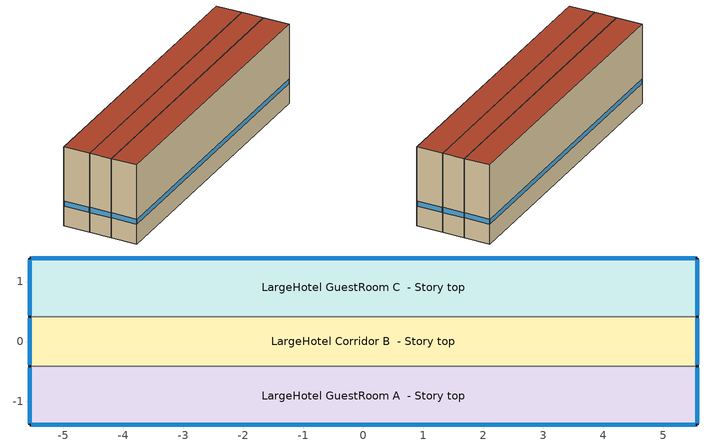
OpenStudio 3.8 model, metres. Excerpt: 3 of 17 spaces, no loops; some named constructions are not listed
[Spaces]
LargeHotel GuestRoom A  - Story top
 floor adiabatic (Typical Interior Floor): -5.56,-1.39 -5.56,-0.41 5.56,-0.41 5.56,-1.39 z6.1
 wall outside: -5.56,-0.41 -5.56,-1.39 5.56,-1.39 5.56,-0.41 z6.1:9.14
 wall to LargeHotel Corridor B  - Story top: 5.56,-0.41 -5.56,-0.41 z6.1:9.14
 window (Window U-1.01 SHGC 0.74): -5.56,-0.44 -5.56,-1.37 / 5.56,-1.37 5.56,-0.44 z6.86:7.05; -5.54,-1.39 5.54,-1.39 z6.86:7.04
 roof outside: 5.56,-1.39 5.56,-0.41 -5.56,-0.41 -5.56,-1.39 z9.14
LargeHotel Corridor B  - Story top
 floor adiabatic (Typical Interior Floor): -5.56,-0.41 -5.56,0.41 5.56,0.41 5.56,-0.41 z6.1
 wall outside: -5.56,0.41 -5.56,-0.41 / 5.56,-0.41 5.56,0.41 z6.1:9.14
 wall to LargeHotel GuestRoom C  - Story top: 5.56,0.41 -5.56,0.41 z6.1:9.14
 window (Window U-1.01 SHGC 0.74): -5.56,0.39 -5.56,-0.39 / 5.56,-0.39 5.56,0.39 z6.86:7.05
 roof outside: 5.56,-0.41 5.56,0.41 -5.56,0.41 -5.56,-0.41 z9.14
LargeHotel GuestRoom C  - Story top
 floor adiabatic (Typical Interior Floor): -5.56,0.41 -5.56,1.39 5.56,1.39 5.56,0.41 z6.1
 wall outside: 5.56,0.41 5.56,1.39 -5.56,1.39 -5.56,0.41 z6.1:9.14
 window (Window U-1.01 SHGC 0.74): -5.56,1.37 -5.56,0.44 / 5.56,0.44 5.56,1.37 z6.86:7.05; 5.54,1.39 -5.54,1.39 z6.86:7.04
 roof outside: 5.56,0.41 5.56,1.39 -5.56,1.39 -5.56,0.41 z9.14
[Schedule:Ruleset]
Name | Default Day Schedule | Summer Design Day Schedule | Winter Design Day Schedule
Clothing Schedule | Clothing Schedule Default Winter Clothes
LargeHotel Common Occ | LargeHotel Common Occ Default | LargeHotel Common Occ Summer Design Day | LargeHotel Common Occ Winter Design Day
LargeHotel Activity | LargeHotel Activity Default | LargeHotel Activity Summer Design Day | LargeHotel Activity Winter Design Day
LargeHotel Bldg Light | LargeHotel Bldg Light Default | LargeHotel Bldg Light Summer Design Day | LargeHotel Bldg Light Winter Design Day
LargeHotel Kitchen_Elec_Equip_SCH | LargeHotel Kitchen_Elec_Equip_SCH Default | LargeHotel Kitchen_Elec_Equip_SCH Summer Design Day | LargeHotel Kitchen_Elec_Equip_SCH Winter Design Day
LargeHotel Bldg Equip | LargeHotel Bldg Equip Default | LargeHotel Bldg Equip Summer Design Day | LargeHotel Bldg Equip Winter Design Day
LargeHotel GuestRoom Occ | LargeHotel GuestRoom Occ Default | LargeHotel GuestRoom Occ Summer Design Day | LargeHotel GuestRoom Occ Winter Design Day
HotelLarge BLDG_LIGHT_GUESTROOM_SCH_2013 | HotelLarge BLDG_LIGHT_GUESTROOM_SCH_2013 Default | HotelLarge BLDG_LIGHT_GUESTROOM_SCH_2013 Summer Design Day | HotelLarge BLDG_LIGHT_GUESTROOM_SCH_2013 Winter Design Day
LargeHotel GuestRoom Equip | LargeHotel GuestRoom Equip Default | LargeHotel GuestRoom Equip Summer Design Day | LargeHotel GuestRoom Equip Winter Design Day
LargeHotel Kitchen Gas | LargeHotel Kitchen Gas Default | LargeHotel Kitchen Gas Summer Design Day | LargeHotel Kitchen Gas Winter Design Day
LargeHotel LaundryRoom Equip | LargeHotel LaundryRoom Equip Default | LargeHotel LaundryRoom Equip Summer Design Day | LargeHotel LaundryRoom Equip Winter Design Day
LargeHotel LaundryRoom Gas | LargeHotel LaundryRoom Gas Default | LargeHotel LaundryRoom Gas Summer Design Day | LargeHotel LaundryRoom Gas Winter Design Day
LargeHotel ClgSetp | LargeHotel ClgSetp Default | LargeHotel ClgSetp Summer Design Day | LargeHotel ClgSetp Winter Design Day
LargeHotel Corridor HtgSetp | LargeHotel Corridor HtgSetp Default | LargeHotel Corridor HtgSetp Summer Design Day | LargeHotel Corridor HtgSetp Winter Design Day
LargeHotel Corridor ClgSetp | LargeHotel Corridor ClgSetp Default | LargeHotel Corridor ClgSetp Summer Design Day | LargeHotel Corridor ClgSetp Winter Design Day
LargeHotel GuestRoom HtgSetp | LargeHotel GuestRoom HtgSetp Default | LargeHotel GuestRoom HtgSetp Summer Design Day | LargeHotel GuestRoom HtgSetp Winter Design Day
LargeHotel GuestRoom ClgSetp | LargeHotel GuestRoom ClgSetp Default | LargeHotel GuestRoom ClgSetp Summer Design Day | LargeHotel GuestRoom ClgSetp Winter Design Day
LargeHotel Kitchen HtgSetp | LargeHotel Kitchen HtgSetp Default | LargeHotel Kitchen HtgSetp Summer Design Day | LargeHotel Kitchen HtgSetp Winter Design Day
LargeHotel Kitchen ClgSetp | LargeHotel Kitchen ClgSetp Default | LargeHotel Kitchen ClgSetp Summer Design Day | LargeHotel Kitchen ClgSetp Winter Design Day
[Schedule:Day]
Clothing Schedule Default Winter Clothes; Schedule Day 73; Schedule Day 74: 24, 0, 1
Clothing Schedule Summer Clothes: 24, 0, 0.5
Air Velocity Schedule Default: 24, 0, 0.2
Work Efficiency Schedule Default; Infiltration HVAC Off Schedule Schedule Day 0 1; Infiltration HVAC Off Schedule Schedule Day 2: 24, 0, 0
LargeHotel Common Occ Default: No, 1, 0, 0.2, 1, 15, 0.1875, 1, 30, 0.175, 1, 45, 0.1625, 2, 0, 0.15, 2, 15, 0.1375, 2, 30, 0.125, 2, 45, 0.1125, 3, 0, 0.1, 8, 0, 0.1, 8, 15, 0.15, 8, 30, 0.2, 8, 45, 0.25, 9, 0, 0.3, 9, 15, 0.4, 9, 30, 0.5, 9, 45, 0.6, 10, 0, 0.7, 11, 30, 0.7, 11, 45, 0.670588, 12, 0, 0.641176, 12, 15, 0.611765, 12, 30, 0.582353, 12, 45, 0.552941, 13, 0, 0.523529, 13, 15, 0.494118, 13, 30, 0.464706, 13, 45, 0.435294, 14, 0, 0.405882, 14, 15, 0.376471, 14, 30, 0.347059, 14, 45, 0.317647, 15, 0, 0.288235, 15, 15, 0.258824, 15, 30, 0.229412, 15, 45, 0.2, 19, 0, 0.2, 19, 15, 0.225, 19, 30, 0.25, 19, 45, 0.275, 20, 0, 0.3, 20, 15, 0.325, 20, 30, 0.35, 20, 45, 0.375, 21, 0, 0.4, 21, 15, 0.375, 21, 30, 0.35, 21, 45, 0.325, 22, 0, 0.3, 22, 15, 0.275, 22, 30, 0.25, 22, 45, 0.225, 23, 0, 0.2, 24, 0, 0.2
LargeHotel Common Occ Summer Design Day; LargeHotel Bldg Light Summer Design Day; LargeHotel Bldg Equip Summer Design Day; LargeHotel GuestRoom Occ Summer Design Day; HotelLarge BLDG_LIGHT_GUESTROOM_SCH_2013 Summer Design Day; LargeHotel GuestRoom Equip Summer Design Day; LargeHotel LaundryRoom Equip Summer Design Day; LargeHotel LaundryRoom Gas Summer Design Day: No, 24, 0, 1
LargeHotel Common Occ Winter Design Day; LargeHotel Bldg Light Winter Design Day; LargeHotel Kitchen_Elec_Equip_SCH Winter Design Day; LargeHotel Bldg Equip Winter Design Day; LargeHotel GuestRoom Occ Winter Design Day; HotelLarge BLDG_LIGHT_GUESTROOM_SCH_2013 Winter Design Day; LargeHotel GuestRoom Equip Winter Design Day; LargeHotel Kitchen Gas Winter Design Day; LargeHotel LaundryRoom Equip Winter Design Day; LargeHotel LaundryRoom Gas Winter Design Day: No, 24, 0, 0
LargeHotel Activity Default: No, 3, 30, 120, 24, 0, 120
LargeHotel Activity Winter Design Day; LargeHotel Activity Summer Design Day: No, 24, 0, 120
LargeHotel Bldg Light Default: No, 0, 15, 0.875, 0, 30, 0.9, 0, 45, 0.875, 1, 0, 0.85, 1, 15, 0.825, 1, 30, 0.8, 1, 45, 0.75, 2, 0, 0.7, 2, 15, 0.65, 2, 30, 0.6, 2, 45, 0.45, 3, 0, 0.3, 3, 15, 0.275, 3, 30, 0.25, 3, 45, 0.225, 4, 0, 0.2, 4, 15, 0.1875, 4, 30, 0.175, 4, 45, 0.1625, 5, 0, 0.15, 5, 15, 0.1375, 5, 30, 0.125, 5, 45, 0.1125, 6, 0, 0.1, 8, 0, 0.1, 8, 15, 0.125, 8, 30, 0.15, 8, 45, 0.175, 9, 0, 0.2, 9, 15, 0.25, 9, 30, 0.3, 9, 45, 0.35, 10, 0, 0.4, 10, 15, 0.425, 10, 30, 0.45, 10, 45, 0.475, 11, 0, 0.5, 11, 15, 0.48, 11, 30, 0.46, 11, 45, 0.44, 12, 0, 0.42, 12, 15, 0.4, 12, 45, 0.4, 13, 0, 0.38125, 13, 15, 0.3625, 13, 30, 0.34375, 13, 45, 0.325, 14, 0, 0.30625, 14, 15, 0.2875, 14, 30, 0.26875, 14, 45, 0.25, 21, 30, 0.25, 21, 45, 0.3375, 22, 0, 0.425, 22, 15, 0.5125, 22, 30, 0.6, 22, 45, 0.65, 23, 0, 0.7, 23, 15, 0.75, 23, 30, 0.8, 23, 45, 0.825, 24, 0, 0.85
LargeHotel Bldg Light Sat Day: No, 0, 15, 0.675, 0, 30, 0.65, 0, 45, 0.625, 1, 0, 0.6, 1, 15, 0.525, 1, 30, 0.45, 1, 45, 0.375, 2, 0, 0.3, 2, 15, 0.275, 2, 30, 0.25, 2, 45, 0.225, 3, 0, 0.2, 3, 30, 0.2, 3, 45, 0.1875, 4, 0, 0.175, 4, 15, 0.1625, 4, 30, 0.15, 4, 45, 0.1375, 5, 0, 0.125, 5, 15, 0.1125, 5, 30, 0.1, 5, 45, 0.25, 6, 0, 0.3375, 6, 15, 0.425, 6, 30, 0.5125, 6, 45, 0.6, 7, 0, 0.625, 7, 15, 0.65, 7, 30, 0.1, 7, 45, 0.125, 8, 0, 0.15, 8, 15, 0.175, 8, 30, 0.2, 8, 45, 0.225, 9, 0, 0.25, 9, 15, 0.275, 9, 30, 0.3, 9, 45, 0.303704, 10, 0, 0.307407, 10, 15, 0.311111, 10, 30, 0.314815, 10, 45, 0.318519, 11, 0, 0.322222, 11, 15, 0.325926, 11, 30, 0.32963, 11, 45, 0.333333, 12, 0, 0.337037, 12, 15, 0.340741, 12, 30, 0.344444, 12, 45, 0.348148, 13, 0, 0.351852, 13, 15, 0.355556, 13, 30, 0.359259, 13, 45, 0.362963, 14, 0, 0.366667, 14, 15, 0.37037, 14, 30, 0.374074, 14, 45, 0.377778, 15, 0, 0.381481, 15, 15, 0.385185, 15, 30, 0.388889, 15, 45, 0.392593, 16, 0, 0.396296, 16, 15, 0.4, 21, 45, 0.4, 22, 0, 0.375, 22, 15, 0.35, 22, 30, 0.325, 22, 45, 0.3, 23, 0, 0.2875, 23, 15, 0.275, 23, 30, 0.2625, 23, 45, 0.25, 24, 0, 0.25
LargeHotel Bldg Light Sun Day: No, 0, 15, 0.575, 0, 30, 0.55, 0, 45, 0.525, 1, 0, 0.5, 1, 15, 0.45, 1, 30, 0.4, 1, 45, 0.35, 2, 0, 0.3, 2, 15, 0.221951, 2, 30, 0.22439, 2, 45, 0.226829, 3, 0, 0.229268, 3, 15, 0.231707, 3, 30, 0.3, 3, 45, 0.2875, 4, 0, 0.275, 4, 15, 0.2625, 4, 30, 0.25, 4, 45, 0.2375, 5, 0, 0.225, 5, 15, 0.2125, 5, 30, 0.2, 5, 45, 0.256098, 6, 0, 0.258537, 6, 15, 0.260976, 6, 30, 0.263415, 6, 45, 0.265854, 7, 0, 0.268293, 7, 15, 0.270732, 7, 30, 0.273171, 7, 45, 0.27561, 8, 0, 0.2, 8, 15, 0.225, 8, 30, 0.25, 8, 45, 0.275, 9, 0, 0.3, 9, 15, 0.304348, 9, 30, 0.308696, 9, 45, 0.313043, 10, 0, 0.317391, 10, 15, 0.321739, 10, 30, 0.326087, 10, 45, 0.330435, 11, 0, 0.334783, 11, 15, 0.33913, 11, 30, 0.343478, 11, 45, 0.347826, 12, 0, 0.352174, 12, 15, 0.356522, 12, 30, 0.36087, 12, 45, 0.365217, 13, 0, 0.369565, 13, 15, 0.373913, 13, 30, 0.378261, 13, 45, 0.382609, 14, 0, 0.386957, 14, 15, 0.391304, 14, 30, 0.395652, 14, 45, 0.4, 15, 0, 0.346341, 15, 15, 0.4, 15, 30, 0.396429, 15, 45, 0.392857, 16, 0, 0.389286, 16, 15, 0.385714, 16, 30, 0.382143, 16, 45, 0.378571, 17, 0, 0.375, 17, 15, 0.371429, 17, 30, 0.367857, 17, 45, 0.364286, 18, 0, 0.360714, 18, 15, 0.357143, 18, 30, 0.353571, 18, 45, 0.35, 19, 0, 0.346429, 19, 15, 0.342857, 19, 30, 0.339286, 19, 45, 0.335714, 20, 0, 0.332143, 20, 15, 0.328571, 20, 30, 0.325, 20, 45, 0.321429, 21, 0, 0.317857, 21, 15, 0.314286, 21, 30, 0.310714, 21, 45, 0.307143, 22, 0, 0.303571, 22, 15, 0.3, 22, 30, 0.419512, 22, 45, 0.421951, 23, 0, 0.42439, 23, 15, 0.3, 23, 30, 0.429268, 23, 45, 0.431707, 24, 0, 0.434146
LargeHotel Kitchen_Elec_Equip_SCH Default: No, 0, 15, 0.258333, 0, 30, 0.25, 2, 0, 0.25, 2, 15, 0.239286, 2, 30, 0.228571, 2, 45, 0.217857, 3, 0, 0.207143, 3, 15, 0.196429, 3, 30, 0.185714, 3, 45, 0.175, 4, 0, 0.164286, 4, 15, 0.153571, 4, 30, 0.142857, 4, 45, 0.132143, 5, 0, 0.121429, 5, 15, 0.110714, 5, 30, 0.1, 9, 0, 0.1, 9, 15, 0.1375, 9, 30, 0.175, 9, 45, 0.2125, 10, 0, 0.25, 10, 15, 0.275, 10, 30, 0.3, 10, 45, 0.325, 11, 0, 0.35, 12, 15, 0.35, 12, 30, 0.325, 12, 45, 0.3, 13, 0, 0.275, 13, 15, 0.25, 13, 30, 0.275, 13, 45, 0.3, 14, 0, 0.325, 14, 15, 0.35, 15, 15, 0.35, 15, 30, 0.341667, 15, 45, 0.333333, 16, 0, 0.325, 16, 15, 0.316667, 16, 30, 0.308333, 16, 45, 0.3, 17, 0, 0.291667, 17, 15, 0.283333, 17, 30, 0.275, 17, 45, 0.266667, 18, 0, 0.258333, 18, 15, 0.25, 18, 30, 0.257692, 18, 45, 0.265385, 19, 0, 0.273077, 19, 15, 0.280769, 19, 30, 0.288462, 19, 45, 0.296154, 20, 0, 0.303846, 20, 15, 0.311538, 20, 30, 0.319231, 20, 45, 0.326923, 21, 0, 0.334615, 21, 15, 0.342308, 21, 30, 0.35, 21, 45, 0.341667, 22, 0, 0.333333, 22, 15, 0.325, 22, 30, 0.316667, 22, 45, 0.308333, 23, 0, 0.3, 23, 15, 0.291667, 23, 30, 0.283333, 23, 45, 0.275, 24, 0, 0.266667
LargeHotel Kitchen_Elec_Equip_SCH Summer Design Day: No, 24, 0, 0.35
LargeHotel Infil Quarter On Default; LargeHotel Infil Quarter On Winter Design Day; LargeHotel Infil Quarter On Summer Design Day; LargeHotel Kitchen Gas Summer Design Day: No, 24, 0, 0.25
LargeHotel Bldg Equip Default: No, 0, 15, 0.9375, 0, 30, 0.95, 0, 45, 0.9375, 1, 0, 0.925, 1, 15, 0.9125, 1, 30, 0.9, 1, 45, 0.85, 2, 0, 0.8, 2, 15, 0.75, 2, 30, 0.7, 2, 45, 0.55, 3, 0, 0.4, 3, 15, 0.375, 3, 30, 0.35, 3, 45, 0.325, 4, 0, 0.3, 4, 15, 0.2875, 4, 30, 0.275, 4, 45, 0.2625, 5, 0, 0.25, 5, 15, 0.2375, 5, 30, 0.225, 5, 45, 0.2125, 6, 0, 0.2, 8, 0, 0.2, 8, 15, 0.225, 8, 30, 0.25, 8, 45, 0.275, 9, 0, 0.3, 9, 15, 0.35, 9, 30, 0.4, 9, 45, 0.45, 10, 0, 0.5, 10, 15, 0.525, 10, 30, 0.55, 10, 45, 0.575, 11, 0, 0.6, 11, 15, 0.58, 11, 30, 0.56, 11, 45, 0.54, 12, 0, 0.52, 12, 15, 0.5, 12, 45, 0.5, 13, 0, 0.48125, 13, 15, 0.4625, 13, 30, 0.44375, 13, 45, 0.425, 14, 0, 0.40625, 14, 15, 0.3875, 14, 30, 0.36875, 14, 45, 0.35, 21, 30, 0.35, 21, 45, 0.4375, 22, 0, 0.525, 22, 15, 0.6125, 22, 30, 0.7, 22, 45, 0.75, 23, 0, 0.8, 23, 15, 0.85, 23, 30, 0.9, 23, 45, 0.9125, 24, 0, 0.925
LargeHotel Bldg Equip Sat Day: No, 0, 15, 0.775, 0, 30, 0.75, 0, 45, 0.725, 1, 0, 0.7, 1, 15, 0.625, 1, 30, 0.55, 1, 45, 0.475, 2, 0, 0.4, 2, 15, 0.375, 2, 30, 0.35, 2, 45, 0.325, 3, 0, 0.3, 3, 30, 0.3, 3, 45, 0.2875, 4, 0, 0.275, 4, 15, 0.2625, 4, 30, 0.25, 4, 45, 0.2375, 5, 0, 0.225, 5, 15, 0.2125, 5, 30, 0.2, 5, 45, 0.35, 6, 0, 0.4375, 6, 15, 0.525, 6, 30, 0.6125, 6, 45, 0.7, 7, 0, 0.725, 7, 15, 0.75, 7, 30, 0.2, 7, 45, 0.225, 8, 0, 0.25, 8, 15, 0.275, 8, 30, 0.3, 8, 45, 0.325, 9, 0, 0.35, 9, 15, 0.375, 9, 30, 0.4, 9, 45, 0.403704, 10, 0, 0.407407, 10, 15, 0.411111, 10, 30, 0.414815, 10, 45, 0.418519, 11, 0, 0.422222, 11, 15, 0.425926, 11, 30, 0.42963, 11, 45, 0.433333, 12, 0, 0.437037, 12, 15, 0.440741, 12, 30, 0.444444, 12, 45, 0.448148, 13, 0, 0.451852, 13, 15, 0.455556, 13, 30, 0.459259, 13, 45, 0.462963, 14, 0, 0.466667, 14, 15, 0.47037, 14, 30, 0.474074, 14, 45, 0.477778, 15, 0, 0.481481, 15, 15, 0.485185, 15, 30, 0.488889, 15, 45, 0.492593, 16, 0, 0.496296, 16, 15, 0.5, 21, 45, 0.5, 22, 0, 0.475, 22, 15, 0.45, 22, 30, 0.425, 22, 45, 0.4, 23, 0, 0.3875, 23, 15, 0.375, 23, 30, 0.3625, 23, 45, 0.35, 24, 0, 0.35
LargeHotel Bldg Equip Sun Day: No, 0, 15, 0.675, 0, 30, 0.65, 0, 45, 0.625, 1, 0, 0.6, 1, 15, 0.55, 1, 30, 0.5, 1, 45, 0.45, 2, 0, 0.4, 2, 15, 0.321951, 2, 30, 0.32439, 2, 45, 0.326829, 3, 0, 0.329268, 3, 15, 0.331707, 3, 30, 0.4, 3, 45, 0.3875, 4, 0, 0.375, 4, 15, 0.3625, 4, 30, 0.35, 4, 45, 0.3375, 5, 0, 0.325, 5, 15, 0.3125, 5, 30, 0.3, 5, 45, 0.356098, 6, 0, 0.358537, 6, 15, 0.360976, 6, 30, 0.363415, 6, 45, 0.365854, 7, 0, 0.368293, 7, 15, 0.370732, 7, 30, 0.373171, 7, 45, 0.37561, 8, 0, 0.3, 8, 15, 0.325, 8, 30, 0.35, 8, 45, 0.375, 9, 0, 0.4, 9, 15, 0.404348, 9, 30, 0.408696, 9, 45, 0.413043, 10, 0, 0.417391, 10, 15, 0.421739, 10, 30, 0.426087, 10, 45, 0.430435, 11, 0, 0.434783, 11, 15, 0.43913, 11, 30, 0.443478, 11, 45, 0.447826, 12, 0, 0.452174, 12, 15, 0.456522, 12, 30, 0.46087, 12, 45, 0.465217, 13, 0, 0.469565, 13, 15, 0.473913, 13, 30, 0.478261, 13, 45, 0.482609, 14, 0, 0.486957, 14, 15, 0.491304, 14, 30, 0.495652, 14, 45, 0.5, 15, 0, 0.446341, 15, 15, 0.5, 15, 30, 0.496429, 15, 45, 0.492857, 16, 0, 0.489286, 16, 15, 0.485714, 16, 30, 0.482143, 16, 45, 0.478571, 17, 0, 0.475, 17, 15, 0.471429, 17, 30, 0.467857, 17, 45, 0.464286, 18, 0, 0.460714, 18, 15, 0.457143, 18, 30, 0.453571, 18, 45, 0.45, 19, 0, 0.446429, 19, 15, 0.442857, 19, 30, 0.439286, 19, 45, 0.435714, 20, 0, 0.432143, 20, 15, 0.428571, 20, 30, 0.425, 20, 45, 0.421429, 21, 0, 0.417857, 21, 15, 0.414286, 21, 30, 0.410714, 21, 45, 0.407143, 22, 0, 0.403571, 22, 15, 0.4, 22, 30, 0.519512, 22, 45, 0.521951, 23, 0, 0.52439, 23, 15, 0.4, 23, 30, 0.529268, 23, 45, 0.531707, 24, 0, 0.534146
LargeHotel GuestRoom Occ Default: No, 0, 30, 0.5, 0, 45, 0.52, 1, 0, 0.54, 1, 15, 0.56, 1, 30, 0.58, 1, 45, 0.5975, 2, 0, 0.615, 2, 15, 0.6325, 2, 30, 0.65, 9, 0, 0.65, 9, 15, 0.6125, 9, 30, 0.575, 9, 45, 0.5375, 10, 0, 0.5, 10, 15, 0.445, 10, 30, 0.39, 10, 45, 0.335, 11, 0, 0.28, 11, 30, 0.28, 11, 45, 0.263333, 12, 0, 0.246667, 12, 15, 0.23, 12, 30, 0.213333, 12, 45, 0.196667, 13, 0, 0.18, 13, 15, 0.163333, 13, 30, 0.146667, 13, 45, 0.13, 18, 15, 0.13, 18, 30, 0.144, 18, 45, 0.158, 19, 0, 0.172, 19, 15, 0.186, 19, 30, 0.2, 19, 45, 0.2375, 20, 0, 0.275, 20, 15, 0.3125, 20, 30, 0.35, 22, 0, 0.35, 22, 15, 0.36875, 22, 30, 0.3875, 22, 45, 0.40625, 23, 0, 0.425, 23, 15, 0.44375, 23, 30, 0.4625, 23, 45, 0.48125, 24, 0, 0.5
HotelLarge BLDG_LIGHT_GUESTROOM_SCH_2013 Default: No, 0, 15, 0.7775, 0, 30, 0.8, 0, 45, 0.7775, 1, 0, 0.755, 1, 15, 0.7325, 1, 30, 0.71, 1, 45, 0.6675, 2, 0, 0.625, 2, 15, 0.5825, 2, 30, 0.54, 2, 45, 0.4, 3, 0, 0.26, 3, 15, 0.2225, 3, 30, 0.185, 3, 45, 0.1475, 4, 0, 0.11, 4, 15, 0.105, 4, 30, 0.1, 4, 45, 0.095, 5, 0, 0.09, 5, 15, 0.0825, 5, 30, 0.075, 5, 45, 0.0675, 6, 0, 0.06, 8, 0, 0.06, 8, 15, 0.0725, 8, 30, 0.085, 8, 45, 0.0975, 9, 0, 0.11, 9, 15, 0.17, 9, 30, 0.23, 9, 45, 0.29, 10, 0, 0.35, 10, 15, 0.375, 10, 30, 0.4, 10, 45, 0.425, 11, 0, 0.45, 11, 15, 0.43, 11, 30, 0.41, 11, 45, 0.39, 12, 0, 0.37, 12, 15, 0.35, 12, 45, 0.35, 13, 0, 0.3125, 13, 15, 0.275, 13, 30, 0.2375, 13, 45, 0.2, 14, 0, 0.1625, 14, 15, 0.125, 14, 30, 0.0875, 14, 45, 0.05, 19, 30, 0.05, 19, 45, 0.0535, 20, 0, 0.057, 20, 15, 0.0605, 20, 30, 0.064, 20, 45, 0.0655, 21, 0, 0.067, 21, 15, 0.0685, 21, 30, 0.07, 21, 45, 0.1875, 22, 0, 0.305, 22, 15, 0.4225, 22, 30, 0.54, 22, 45, 0.5825, 23, 0, 0.625, 23, 15, 0.6675, 23, 30, 0.71, 23, 45, 0.7325, 24, 0, 0.755
LargeHotel GuestRoom Equip Default: No, 0, 15, 0.6175, 0, 30, 0.66, 0, 45, 0.67, 1, 0, 0.68, 1, 15, 0.69, 1, 30, 0.7, 1, 45, 0.6125, 2, 0, 0.525, 2, 15, 0.4375, 2, 30, 0.35, 2, 45, 0.275, 3, 0, 0.2, 9, 0, 0.2, 9, 15, 0.305, 9, 30, 0.41, 9, 45, 0.515, 10, 0, 0.62, 10, 15, 0.69, 10, 30, 0.76, 10, 45, 0.83, 11, 0, 0.9, 11, 15, 0.806, 11, 30, 0.712, 11, 45, 0.618, 12, 0, 0.524, 12, 15, 0.43, 12, 45, 0.43, 13, 0, 0.40875, 13, 15, 0.3875, 13, 30, 0.36625, 13, 45, 0.345, 14, 0, 0.32375, 14, 15, 0.3025, 14, 30, 0.28125, 14, 45, 0.26, 20, 0, 0.26, 20, 15, 0.29125, 20, 30, 0.3225, 20, 45, 0.35375, 21, 0, 0.385, 21, 15, 0.41625, 21, 30, 0.4475, 21, 45, 0.47875, 22, 0, 0.51, 22, 30, 0.51, 22, 45, 0.505, 23, 0, 0.5, 23, 15, 0.495, 23, 30, 0.49, 23, 45, 0.5325, 24, 0, 0.575
LargeHotel Kitchen Gas Default: No, 0, 30, 0.2, 0, 45, 0.1875, 1, 0, 0.175, 1, 15, 0.1625, 1, 30, 0.15, 1, 45, 0.1375, 2, 0, 0.125, 2, 15, 0.1125, 2, 30, 0.1, 2, 45, 0.075, 3, 0, 0.05, 3, 15, 0.0425, 3, 30, 0.035, 3, 45, 0.0275, 4, 0, 0.02, 8, 0, 0.02, 8, 15, 0.0275, 8, 30, 0.035, 8, 45, 0.0425, 9, 0, 0.05, 9, 15, 0.0625, 9, 30, 0.075, 9, 45, 0.0875, 10, 0, 0.1, 10, 15, 0.1125, 10, 30, 0.125, 10, 45, 0.1375, 11, 0, 0.15, 11, 15, 0.16, 11, 30, 0.17, 11, 45, 0.18, 12, 0, 0.19, 12, 15, 0.2, 12, 30, 0.1875, 12, 45, 0.175, 13, 0, 0.1625, 13, 15, 0.15, 13, 30, 0.175, 13, 45, 0.2, 14, 0, 0.225, 14, 15, 0.25, 16, 15, 0.25, 16, 30, 0.2375, 16, 45, 0.225, 17, 0, 0.2125, 17, 15, 0.2, 17, 30, 0.1875, 17, 45, 0.175, 18, 0, 0.1625, 18, 15, 0.15, 18, 30, 0.16, 18, 45, 0.17, 19, 0, 0.18, 19, 15, 0.19, 19, 30, 0.2, 19, 45, 0.225, 20, 0, 0.25, 20, 15, 0.275, 20, 30, 0.3, 22, 0, 0.3, 22, 15, 0.2875, 22, 30, 0.275, 22, 45, 0.2625, 23, 0, 0.25, 23, 15, 0.2375, 23, 30, 0.225, 23, 45, 0.2125, 24, 0, 0.2
LargeHotel Kitchen Gas Default|Sun Day; LargeHotel Kitchen Gas Default 1: No, 0, 15, 0.1375, 0, 30, 0.125, 0, 45, 0.1125, 1, 0, 0.1, 1, 15, 0.0875, 1, 30, 0.075, 1, 45, 0.0625, 2, 0, 0.05, 2, 15, 0.0425, 2, 30, 0.035, 2, 45, 0.0275, 3, 0, 0.02, 6, 0, 0.3, 7, 0, 0.02, 7, 15, 0.0275, 7, 30, 0.035, 7, 45, 0.0425, 8, 0, 0.05, 8, 15, 0.0625, 8, 30, 0.075, 8, 45, 0.0875, 9, 0, 0.1, 9, 15, 0.102174, 9, 30, 0.104348, 9, 45, 0.106522, 10, 0, 0.108696, 10, 15, 0.11087, 10, 30, 0.113043, 10, 45, 0.115217, 11, 0, 0.117391, 11, 15, 0.119565, 11, 30, 0.121739, 11, 45, 0.123913, 12, 0, 0.126087, 12, 15, 0.128261, 12, 30, 0.130435, 12, 45, 0.132609, 13, 0, 0.134783, 13, 15, 0.136957, 13, 30, 0.13913, 13, 45, 0.141304, 14, 0, 0.143478, 14, 15, 0.145652, 14, 30, 0.147826, 14, 45, 0.15, 15, 0, 0.1625, 15, 15, 0.175, 15, 30, 0.1875, 15, 45, 0.2, 16, 0, 0.197917, 16, 15, 0.195833, 16, 30, 0.19375, 16, 45, 0.191667, 17, 0, 0.189583, 17, 15, 0.1875, 17, 30, 0.185417, 17, 45, 0.183333, 18, 0, 0.18125, 18, 15, 0.179167, 18, 30, 0.177083, 18, 45, 0.175, 19, 0, 0.172917, 19, 15, 0.170833, 19, 30, 0.16875, 19, 45, 0.166667, 20, 0, 0.164583, 20, 15, 0.1625, 20, 30, 0.160417, 20, 45, 0.158333, 21, 0, 0.15625, 21, 15, 0.154167, 21, 30, 0.152083, 21, 45, 0.15, 22, 0, 0.175, 22, 15, 0.2, 22, 30, 0.225, 22, 45, 0.25, 24, 0, 0.25
LargeHotel LaundryRoom Equip Default: No, 11, 30, 0, 20, 0, 1, 24, 0, 0
LargeHotel LaundryRoom Gas Default: No, 12, 45, 0, 21, 0, 1, 24, 0, 0
Schedule Day 27; Schedule Day 28: 0, 15, 0.00046053, 0, 30, 0.00030702, 0, 45, 0.00015351, 1, 0, 0, 1, 15, 0.000289361, 1, 30, 0.00028697, 1, 45, 0.000284578, 2, 0, 0.000282187, 2, 15, 0.000279795, 2, 30, 0.000277404, 2, 45, 0.000275013, 3, 0, 0.000272621, 3, 15, 0.00027023, 3, 30, 0.000267838, 3, 45, 0.000265447, 4, 0, 0.000263056, 4, 15, 0.000260664, 4, 30, 0.000258273, 4, 45, 0.000255881, 5, 0, 0.00025349, 5, 15, 0.000251099, 5, 30, 0.000248707, 5, 45, 0.000246316, 6, 0, 0.000243924, 6, 15, 0.000241533, 6, 30, 0.000239141, 6, 45, 0.00023675, 7, 0, 0, 7, 15, 0.000269355, 7, 30, 0.00053871, 7, 45, 0.000808065, 8, 0, 0.00107742, 8, 15, 0.00138193, 8, 30, 0.00168644, 8, 45, 0.00199095, 9, 0, 0.00229546, 9, 15, 0.00219565, 9, 30, 0.00209585, 9, 45, 0.00199605, 10, 0, 0.00189625, 10, 15, 0.00179644, 10, 30, 0.00169664, 10, 45, 0.00159684, 11, 0, 0.00149704, 11, 15, 0.00139723, 11, 30, 0.00129743, 11, 45, 0.00119763, 12, 0, 0.00109783, 12, 15, 0.000998025, 12, 30, 0.000898222, 12, 45, 0.00079842, 13, 0, 0.000698617, 13, 15, 0.000598815, 13, 30, 0.000499012, 13, 45, 0.00039921, 14, 0, 0.000299407, 14, 15, 0.000199605, 14, 30, 9.98025e-05, 14, 45, 0, 15, 0, 3.51537e-05, 15, 15, 7.03075e-05, 15, 30, 0.000105461, 15, 45, 0.000140615, 16, 0, 0.000262681, 16, 15, 0.000384747, 16, 30, 0.000506813, 16, 45, 0.000628879, 17, 0, 0.000750945, 17, 15, 0.000873011, 17, 30, 0.000995077, 17, 45, 0.00111714, 18, 0, 0.00123921, 18, 15, 0.00136128, 18, 30, 0.00148334, 18, 45, 0.00160541, 19, 0, 0.00172747, 19, 15, 0.00184954, 19, 30, 0.00197161, 19, 45, 0.00209367, 20, 0, 0.00221574, 20, 15, 0.0023378, 20, 30, 0.00245987, 20, 45, 0.00258194, 21, 0, 0.002704, 21, 15, 0.00282607, 21, 30, 0.00294813, 21, 45, 0.0030702, 22, 0, 0.00230265, 22, 15, 0.0015351, 22, 30, 0.00076755, 22, 45, 0, 23, 0, 8.13081e-05, 23, 15, 7.89167e-05, 23, 30, 7.65253e-05, 23, 45, 7.41338e-05, 24, 0, 8.13081e-05
LargeHotel ClgSetp Default: No, 8, 30, 30, 22, 0, 24, 24, 0, 30
LargeHotel ClgSetp Winter Design Day; LargeHotel ClgSetp Summer Design Day: No, 7, 0, 30, 24, 0, 24
LargeHotel Corridor HtgSetp Default; LargeHotel Corridor HtgSetp Default 1; LargeHotel Corridor HtgSetp Default 2: No, 8, 30, 16, 24, 0, 16
LargeHotel Corridor HtgSetp Winter Design Day; LargeHotel Corridor HtgSetp Summer Design Day: No, 24, 0, 16
LargeHotel Corridor ClgSetp Default; LargeHotel Corridor ClgSetp Default 1; LargeHotel Corridor ClgSetp Default 2: No, 8, 30, 30, 24, 0, 30
LargeHotel Corridor ClgSetp Winter Design Day; LargeHotel Corridor ClgSetp Summer Design Day: No, 24, 0, 30
LargeHotel GuestRoom HtgSetp Default; LargeHotel GuestRoom HtgSetp Default 1; LargeHotel GuestRoom HtgSetp Default 2: No, 8, 30, 21, 24, 0, 21
LargeHotel GuestRoom HtgSetp Winter Design Day; LargeHotel GuestRoom HtgSetp Summer Design Day: No, 24, 0, 21
LargeHotel GuestRoom ClgSetp Default; LargeHotel GuestRoom ClgSetp Default 1; LargeHotel GuestRoom ClgSetp Default 2: No, 8, 30, 24, 24, 0, 24
LargeHotel GuestRoom ClgSetp Winter Design Day; LargeHotel GuestRoom ClgSetp Summer Design Day: No, 24, 0, 24
LargeHotel Kitchen HtgSetp Default: No, 8, 30, 16, 22, 0, 19, 24, 0, 16
LargeHotel Kitchen HtgSetp Winter Design Day; LargeHotel Kitchen HtgSetp Summer Design Day: No, 7, 0, 16, 24, 0, 19
LargeHotel Kitchen ClgSetp Default: No, 8, 30, 30, 22, 0, 26, 24, 0, 30
LargeHotel Kitchen ClgSetp Winter Design Day; LargeHotel Kitchen ClgSetp Summer Design Day: No, 7, 0, 30, 24, 0, 26
Schedule Day 65; Schedule Day 66: 8, 30, 0, 22, 15, 1, 24, 0, 0
LargeHotel Common Occ Wknd Day 1; LargeHotel Common Occ Wknd Day 2: No, 0, 15, 0.1625, 0, 30, 0.15, 0, 45, 0.1375, 1, 0, 0.125, 1, 15, 0.1125, 1, 30, 0.1, 8, 0, 0.1, 8, 15, 0.15, 8, 30, 0.2, 8, 45, 0.25, 9, 0, 0.3, 9, 15, 0.317391, 9, 30, 0.334783, 9, 45, 0.352174, 10, 0, 0.369565, 10, 15, 0.386957, 10, 30, 0.404348, 10, 45, 0.421739, 11, 0, 0.43913, 11, 15, 0.456522, 11, 30, 0.473913, 11, 45, 0.491304, 12, 0, 0.508696, 12, 15, 0.526087, 12, 30, 0.543478, 12, 45, 0.56087, 13, 0, 0.578261, 13, 15, 0.595652, 13, 30, 0.613043, 13, 45, 0.630435, 14, 0, 0.647826, 14, 15, 0.665217, 14, 30, 0.682609, 14, 45, 0.7, 23, 30, 0.2, 23, 45, 0.1875, 24, 0, 0.175
LargeHotel Activity Default 1; LargeHotel Activity Default 2: No, 2, 30, 120, 24, 0, 120
HotelLarge BLDG_LIGHT_GUESTROOM_SCH_2013 Default 2; HotelLarge BLDG_LIGHT_GUESTROOM_SCH_2013 Default 3: No, 0, 15, 0.77, 0, 30, 0.74, 0, 45, 0.71, 1, 0, 0.68, 1, 15, 0.5925, 1, 30, 0.505, 1, 45, 0.4175, 2, 0, 0.33, 2, 15, 0.28, 2, 30, 0.23, 2, 45, 0.18, 3, 0, 0.13, 3, 30, 0.13, 3, 45, 0.12125, 4, 0, 0.1125, 4, 15, 0.10375, 4, 30, 0.095, 4, 45, 0.08625, 5, 0, 0.0775, 5, 15, 0.06875, 5, 30, 0.06, 5, 45, 0.0825, 6, 0, 0.231875, 6, 15, 0.38125, 6, 30, 0.530625, 6, 45, 0.68, 7, 0, 0.71, 7, 15, 0.74, 7, 30, 0.06, 7, 45, 0.09375, 8, 0, 0.1275, 8, 15, 0.16125, 8, 30, 0.195, 8, 45, 0.22875, 9, 0, 0.2625, 9, 15, 0.29625, 9, 30, 0.33, 14, 45, 0.33, 15, 0, 0.36, 15, 15, 0.39, 15, 30, 0.42, 15, 45, 0.45, 16, 0, 0.439028, 16, 15, 0.428056, 16, 30, 0.417083, 16, 45, 0.406111, 17, 0, 0.395139, 17, 15, 0.384167, 17, 30, 0.373195, 17, 45, 0.362222, 18, 0, 0.35125, 18, 15, 0.340278, 18, 30, 0.329306, 18, 45, 0.318333, 19, 0, 0.307361, 19, 15, 0.296389, 19, 30, 0.285417, 19, 45, 0.274445, 20, 0, 0.263472, 20, 15, 0.2525, 20, 30, 0.241528, 20, 45, 0.230556, 21, 0, 0.219584, 21, 15, 0.208611, 21, 30, 0.197639, 21, 45, 0.186667, 22, 0, 0.15553, 22, 15, 0.124394, 22, 30, 0.0932575, 22, 45, 0.062121, 23, 0, 0.0590907, 23, 15, 0.0560605, 23, 30, 0.0530303, 23, 45, 0.05, 24, 0, 0.05
LargeHotel GuestRoom Equip Wknd Day 1; LargeHotel GuestRoom Equip Wknd Day 2: No, 0, 15, 0.6125, 0, 30, 0.525, 0, 45, 0.4375, 1, 0, 0.35, 1, 15, 0.3125, 1, 30, 0.275, 1, 45, 0.2375, 2, 0, 0.2, 2, 15, 0.435854, 2, 30, 0.436504, 2, 45, 0.437154, 3, 0, 0.437805, 3, 15, 0.438455, 3, 30, 0.439106, 3, 45, 0.439756, 4, 0, 0.440407, 4, 15, 0.441057, 4, 30, 0.441707, 4, 45, 0.442358, 5, 0, 0.443008, 5, 15, 0.443659, 5, 30, 0.444309, 5, 45, 0.444959, 6, 0, 0.44561, 6, 15, 0.44626, 6, 30, 0.446911, 6, 45, 0.447561, 7, 0, 0.448211, 7, 15, 0.448862, 7, 30, 0.449512, 7, 45, 0.450163, 8, 0, 0.2, 8, 15, 0.225, 8, 30, 0.25, 8, 45, 0.275, 9, 0, 0.3, 9, 15, 0.313913, 9, 30, 0.327826, 9, 45, 0.341739, 10, 0, 0.355652, 10, 15, 0.369565, 10, 30, 0.383478, 10, 45, 0.397391, 11, 0, 0.411304, 11, 15, 0.425217, 11, 30, 0.43913, 11, 45, 0.453043, 12, 0, 0.466957, 12, 15, 0.48087, 12, 30, 0.494783, 12, 45, 0.508696, 13, 0, 0.522609, 13, 15, 0.536522, 13, 30, 0.550435, 13, 45, 0.564348, 14, 0, 0.578261, 14, 15, 0.592174, 14, 30, 0.606087, 14, 45, 0.62, 15, 0, 0.69, 15, 15, 0.76, 15, 30, 0.83, 15, 45, 0.9, 16, 0, 0.888333, 16, 15, 0.876667, 16, 30, 0.865, 16, 45, 0.853333, 17, 0, 0.841667, 17, 15, 0.83, 17, 30, 0.818333, 17, 45, 0.806667, 18, 0, 0.795, 18, 15, 0.783333, 18, 30, 0.771667, 18, 45, 0.76, 19, 0, 0.748333, 19, 15, 0.736667, 19, 30, 0.725, 19, 45, 0.713333, 20, 0, 0.701667, 20, 15, 0.69, 20, 30, 0.678333, 20, 45, 0.666667, 21, 0, 0.655, 21, 15, 0.643333, 21, 30, 0.631667, 21, 45, 0.62, 22, 0, 0.5375, 22, 15, 0.455, 22, 30, 0.3725, 22, 45, 0.29, 23, 0, 0.489837, 23, 15, 0.490488, 23, 30, 0.491138, 23, 45, 0.491789, 24, 0, 0.492439
LargeHotel GuestRoom Occ Wknd Day 1; LargeHotel GuestRoom Occ Wknd Day 2: No, 0, 15, 0.352381, 0, 30, 0.5, 0, 45, 0.357143, 1, 0, 0.5, 1, 15, 0.5125, 1, 30, 0.525, 1, 45, 0.5375, 2, 0, 0.55, 2, 15, 0.5625, 2, 30, 0.575, 2, 45, 0.5875, 3, 0, 0.6, 3, 15, 0.6125, 3, 30, 0.625, 3, 45, 0.6375, 4, 0, 0.65, 4, 15, 0.390476, 4, 30, 0.392857, 4, 45, 0.395238, 5, 0, 0.397619, 5, 15, 0.4, 5, 30, 0.402381, 5, 45, 0.404762, 6, 0, 0.407143, 6, 15, 0.409524, 6, 30, 0.411905, 6, 45, 0.414286, 7, 0, 0.416667, 7, 15, 0.419048, 7, 30, 0.421429, 7, 45, 0.42381, 8, 0, 0.65, 8, 15, 0.6125, 8, 30, 0.575, 8, 45, 0.5375, 9, 0, 0.5, 9, 15, 0.493043, 9, 30, 0.486087, 9, 45, 0.47913, 10, 0, 0.472174, 10, 15, 0.465217, 10, 30, 0.458261, 10, 45, 0.451304, 11, 0, 0.444348, 11, 15, 0.437391, 11, 30, 0.430435, 11, 45, 0.423478, 12, 0, 0.416522, 12, 15, 0.409565, 12, 30, 0.402609, 12, 45, 0.395652, 13, 0, 0.388696, 13, 15, 0.381739, 13, 30, 0.374783, 13, 45, 0.367826, 14, 0, 0.36087, 14, 15, 0.353913, 14, 30, 0.346957, 14, 45, 0.34, 15, 0, 0.492857, 15, 15, 0.34, 15, 30, 0.335, 15, 45, 0.33, 16, 0, 0.325, 16, 15, 0.32, 16, 30, 0.315, 16, 45, 0.31, 17, 0, 0.305, 17, 15, 0.3, 17, 30, 0.295, 17, 45, 0.29, 18, 0, 0.285, 18, 15, 0.28, 18, 30, 0.275, 18, 45, 0.27, 19, 0, 0.265, 19, 15, 0.26, 19, 30, 0.255, 19, 45, 0.25, 20, 0, 0.245, 20, 15, 0.24, 20, 30, 0.235, 20, 45, 0.23, 21, 0, 0.225, 21, 15, 0.22, 21, 30, 0.215, 21, 45, 0.21, 22, 0, 0.205, 22, 15, 0.2, 22, 30, 0.564286, 22, 45, 0.566667, 23, 0, 0.569048, 23, 15, 0.571429, 23, 30, 0.57381, 23, 45, 0.57619, 24, 0, 0.578571
LargeHotel Kitchen_Elec_Equip_SCH Default 1; LargeHotel Kitchen_Elec_Equip_SCH Default 2: No, 0, 15, 0.348913, 0, 30, 0.25, 0, 45, 0.240625, 1, 0, 0.23125, 1, 15, 0.221875, 1, 30, 0.2125, 1, 45, 0.203125, 2, 0, 0.19375, 2, 15, 0.184375, 2, 30, 0.175, 2, 45, 0.165625, 3, 0, 0.15625, 3, 15, 0.146875, 3, 30, 0.1375, 3, 45, 0.128125, 4, 0, 0.11875, 4, 15, 0.109375, 4, 30, 0.1, 4, 45, 0.329348, 5, 0, 0.328261, 5, 15, 0.327174, 5, 30, 0.326087, 5, 45, 0.325, 6, 0, 0.323913, 6, 15, 0.322826, 6, 30, 0.321739, 6, 45, 0.320652, 7, 0, 0.319565, 7, 15, 0.318478, 7, 30, 0.317391, 7, 45, 0.316304, 8, 0, 0.1, 8, 15, 0.1375, 8, 30, 0.175, 8, 45, 0.2125, 9, 0, 0.25, 9, 15, 0.254348, 9, 30, 0.258696, 9, 45, 0.263043, 10, 0, 0.267391, 10, 15, 0.271739, 10, 30, 0.276087, 10, 45, 0.280435, 11, 0, 0.284783, 11, 15, 0.28913, 11, 30, 0.293478, 11, 45, 0.297826, 12, 0, 0.302174, 12, 15, 0.306522, 12, 30, 0.31087, 12, 45, 0.315217, 13, 0, 0.319565, 13, 15, 0.323913, 13, 30, 0.328261, 13, 45, 0.332609, 14, 0, 0.336957, 14, 15, 0.341304, 14, 30, 0.345652, 14, 45, 0.35, 15, 0, 0.284783, 15, 15, 0.283696, 15, 30, 0.282609, 15, 45, 0.35, 16, 0, 0.345833, 16, 15, 0.341667, 16, 30, 0.3375, 16, 45, 0.333333, 17, 0, 0.329167, 17, 15, 0.325, 17, 30, 0.320833, 17, 45, 0.316667, 18, 0, 0.3125, 18, 15, 0.308333, 18, 30, 0.304167, 18, 45, 0.3, 19, 0, 0.295833, 19, 15, 0.291667, 19, 30, 0.2875, 19, 45, 0.283333, 20, 0, 0.279167, 20, 15, 0.275, 20, 30, 0.270833, 20, 45, 0.266667, 21, 0, 0.2625, 21, 15, 0.258333, 21, 30, 0.254167, 21, 45, 0.25, 22, 0, 0.275, 22, 15, 0.3, 22, 30, 0.325, 22, 45, 0.35, 23, 0, 0.25, 23, 45, 0.35, 24, 0, 0.25
LargeHotel LaundryRoom Equip Default 1; LargeHotel LaundryRoom Equip Default 2: No, 4, 15, 1, 15, 15, 0, 24, 0, 1
LargeHotel LaundryRoom Gas Default 1; LargeHotel LaundryRoom Gas Default 2: No, 5, 15, 1, 16, 15, 0, 24, 0, 1
LargeHotel HtgSetp Default 1; LargeHotel HtgSetp Default 2: No, 8, 30, 16, 22, 15, 21, 24, 0, 16
LargeHotel ClgSetp Default 1; LargeHotel ClgSetp Default 2: No, 8, 30, 30, 22, 15, 24, 24, 0, 30
LargeHotel Kitchen HtgSetp Default 1; LargeHotel Kitchen HtgSetp Default 2: No, 8, 30, 16, 22, 15, 19, 24, 0, 16
LargeHotel Kitchen ClgSetp Default 1; LargeHotel Kitchen ClgSetp Default 2: No, 8, 30, 30, 22, 15, 26, 24, 0, 30
[Schedule:Rule]
Name | Schedule Ruleset | Rule Order | Day Schedule | Date Specification Type | Start Month | Start Day | End Month | End Day | Apply Saturday | Apply Sunday
Schedule Rule 1 | Clothing Schedule | 0 | Clothing Schedule Summer Clothes | DateRange | 5 | 1 | 9 | 30
Schedule Rule 4 | LargeHotel Bldg Light | 1 | LargeHotel Bldg Light Sat Day | DateRange | 1 | 1 | 12 | 31 | Yes
Schedule Rule 5 | LargeHotel Bldg Light | 0 | LargeHotel Bldg Light Sun Day | DateRange | 1 | 1 | 12 | 31 |  | Yes
Schedule Rule 7 | LargeHotel Bldg Equip | 1 | LargeHotel Bldg Equip Sat Day | DateRange | 1 | 1 | 12 | 31 | Yes
Schedule Rule 8 | LargeHotel Bldg Equip | 0 | LargeHotel Bldg Equip Sun Day | DateRange | 1 | 1 | 12 | 31 |  | Yes
Schedule Rule 13 | LargeHotel Kitchen Gas | 1 | LargeHotel Kitchen Gas Default|Sun Day | DateRange | 1 | 1 | 12 | 31 |  | Yes
Schedule Rule 2 | LargeHotel Common Occ | 1 | LargeHotel Common Occ Wknd Day 1 | DateRange | 1 | 6 | 12 | 29 | Yes
Schedule Rule 27 | LargeHotel Common Occ | 0 | LargeHotel Common Occ Wknd Day 2 | DateRange | 1 | 7 | 12 | 30 |  | Yes
Schedule Rule 3 | LargeHotel Activity | 1 | LargeHotel Activity Default 1 | DateRange | 1 | 6 | 12 | 29 | Yes
Schedule Rule 28 | LargeHotel Activity | 0 | LargeHotel Activity Default 2 | DateRange | 1 | 7 | 12 | 30 |  | Yes
Schedule Rule 11 | HotelLarge BLDG_LIGHT_GUESTROOM_SCH_2013 | 1 | HotelLarge BLDG_LIGHT_GUESTROOM_SCH_2013 Default 2 | DateRange | 1 | 6 | 12 | 29 | Yes
Schedule Rule 30 | HotelLarge BLDG_LIGHT_GUESTROOM_SCH_2013 | 0 | HotelLarge BLDG_LIGHT_GUESTROOM_SCH_2013 Default 3 | DateRange | 1 | 7 | 12 | 30 |  | Yes
Schedule Rule 29 | LargeHotel GuestRoom Equip | 1 | LargeHotel GuestRoom Equip Wknd Day 1 | DateRange | 1 | 6 | 12 | 29 | Yes
Schedule Rule 31 | LargeHotel GuestRoom Equip | 0 | LargeHotel GuestRoom Equip Wknd Day 2 | DateRange | 1 | 7 | 12 | 30 |  | Yes
Schedule Rule 9 | LargeHotel GuestRoom Occ | 1 | LargeHotel GuestRoom Occ Wknd Day 1 | DateRange | 1 | 6 | 12 | 29 | Yes
Schedule Rule 12 | LargeHotel GuestRoom Occ | 0 | LargeHotel GuestRoom Occ Wknd Day 2 | DateRange | 1 | 7 | 12 | 30 |  | Yes
Schedule Rule 10 | LargeHotel Kitchen_Elec_Equip_SCH | 1 | LargeHotel Kitchen_Elec_Equip_SCH Default 1 |  |  |  |  |  |  | Yes
Schedule Rule 6 | LargeHotel Kitchen_Elec_Equip_SCH | 0 | LargeHotel Kitchen_Elec_Equip_SCH Default 2 | DateRange | 1 | 6 | 12 | 29 | Yes
Schedule Rule 32 | LargeHotel Kitchen Gas | 0 | LargeHotel Kitchen Gas Default 1 | DateRange | 1 | 6 | 12 | 29 | Yes
Schedule Rule 33 | LargeHotel LaundryRoom Equip | 1 | LargeHotel LaundryRoom Equip Default 1 | DateRange | 1 | 6 | 12 | 29 | Yes
Schedule Rule 34 | LargeHotel LaundryRoom Equip | 0 | LargeHotel LaundryRoom Equip Default 2 | DateRange | 1 | 7 | 12 | 30 |  | Yes
Schedule Rule 35 | LargeHotel LaundryRoom Gas | 1 | LargeHotel LaundryRoom Gas Default 1 | DateRange | 1 | 6 | 12 | 29 | Yes
Schedule Rule 36 | LargeHotel LaundryRoom Gas | 0 | LargeHotel LaundryRoom Gas Default 2 | DateRange | 1 | 7 | 12 | 30 |  | Yes
Schedule Rule 39 | LargeHotel ClgSetp | 1 | LargeHotel ClgSetp Default 1 | DateRange | 1 | 6 | 12 | 29 | Yes
Schedule Rule 40 | LargeHotel ClgSetp | 0 | LargeHotel ClgSetp Default 2 | DateRange | 1 | 7 | 12 | 30 |  | Yes
Schedule Rule 41 | LargeHotel Corridor HtgSetp | 1 | LargeHotel Corridor HtgSetp Default 1 | DateRange | 1 | 6 | 12 | 29 | Yes
Schedule Rule 42 | LargeHotel Corridor HtgSetp | 0 | LargeHotel Corridor HtgSetp Default 2 | DateRange | 1 | 7 | 12 | 30 |  | Yes
Schedule Rule 43 | LargeHotel Corridor ClgSetp | 1 | LargeHotel Corridor ClgSetp Default 1 | DateRange | 1 | 6 | 12 | 29 | Yes
Schedule Rule 44 | LargeHotel Corridor ClgSetp | 0 | LargeHotel Corridor ClgSetp Default 2 | DateRange | 1 | 7 | 12 | 30 |  | Yes
Schedule Rule 45 | LargeHotel GuestRoom HtgSetp | 1 | LargeHotel GuestRoom HtgSetp Default 1 | DateRange | 1 | 6 | 12 | 29 | Yes
Schedule Rule 46 | LargeHotel GuestRoom HtgSetp | 0 | LargeHotel GuestRoom HtgSetp Default 2 | DateRange | 1 | 7 | 12 | 30 |  | Yes
Schedule Rule 47 | LargeHotel GuestRoom ClgSetp | 1 | LargeHotel GuestRoom ClgSetp Default 1 | DateRange | 1 | 6 | 12 | 29 | Yes
Schedule Rule 48 | LargeHotel GuestRoom ClgSetp | 0 | LargeHotel GuestRoom ClgSetp Default 2 | DateRange | 1 | 7 | 12 | 30 |  | Yes
Schedule Rule 49 | LargeHotel Kitchen HtgSetp | 1 | LargeHotel Kitchen HtgSetp Default 1 | DateRange | 1 | 6 | 12 | 29 | Yes
Schedule Rule 50 | LargeHotel Kitchen HtgSetp | 0 | LargeHotel Kitchen HtgSetp Default 2 | DateRange | 1 | 7 | 12 | 30 |  | Yes
Schedule Rule 51 | LargeHotel Kitchen ClgSetp | 1 | LargeHotel Kitchen ClgSetp Default 1 | DateRange | 1 | 6 | 12 | 29 | Yes
Schedule Rule 52 | LargeHotel Kitchen ClgSetp | 0 | LargeHotel Kitchen ClgSetp Default 2 | DateRange | 1 | 7 | 12 | 30 |  | Yes
